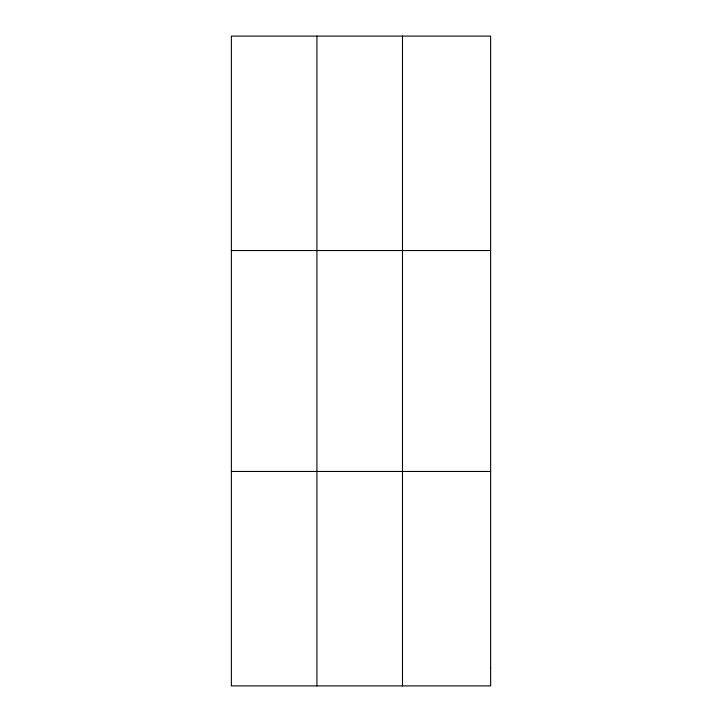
<?xml version="1.0" encoding="UTF-8"?>
<svg xmlns="http://www.w3.org/2000/svg" width="722" height="722" viewBox="0 0 722 722"><rect width="100%" height="100%" fill="white"/><g stroke="black" fill="none" stroke-linecap="round" stroke-linejoin="round"><path stroke-width="1.08" d="M316.922 36.1L316.922 685.9M402.488 36.1L402.488 685.9M231.365 250.534L490.635 250.534M231.365 471.466L490.635 471.466M490.635 668.031L490.635 685.9L231.365 685.9L231.365 36.1L490.635 36.1L490.635 668.031"/></g></svg>
